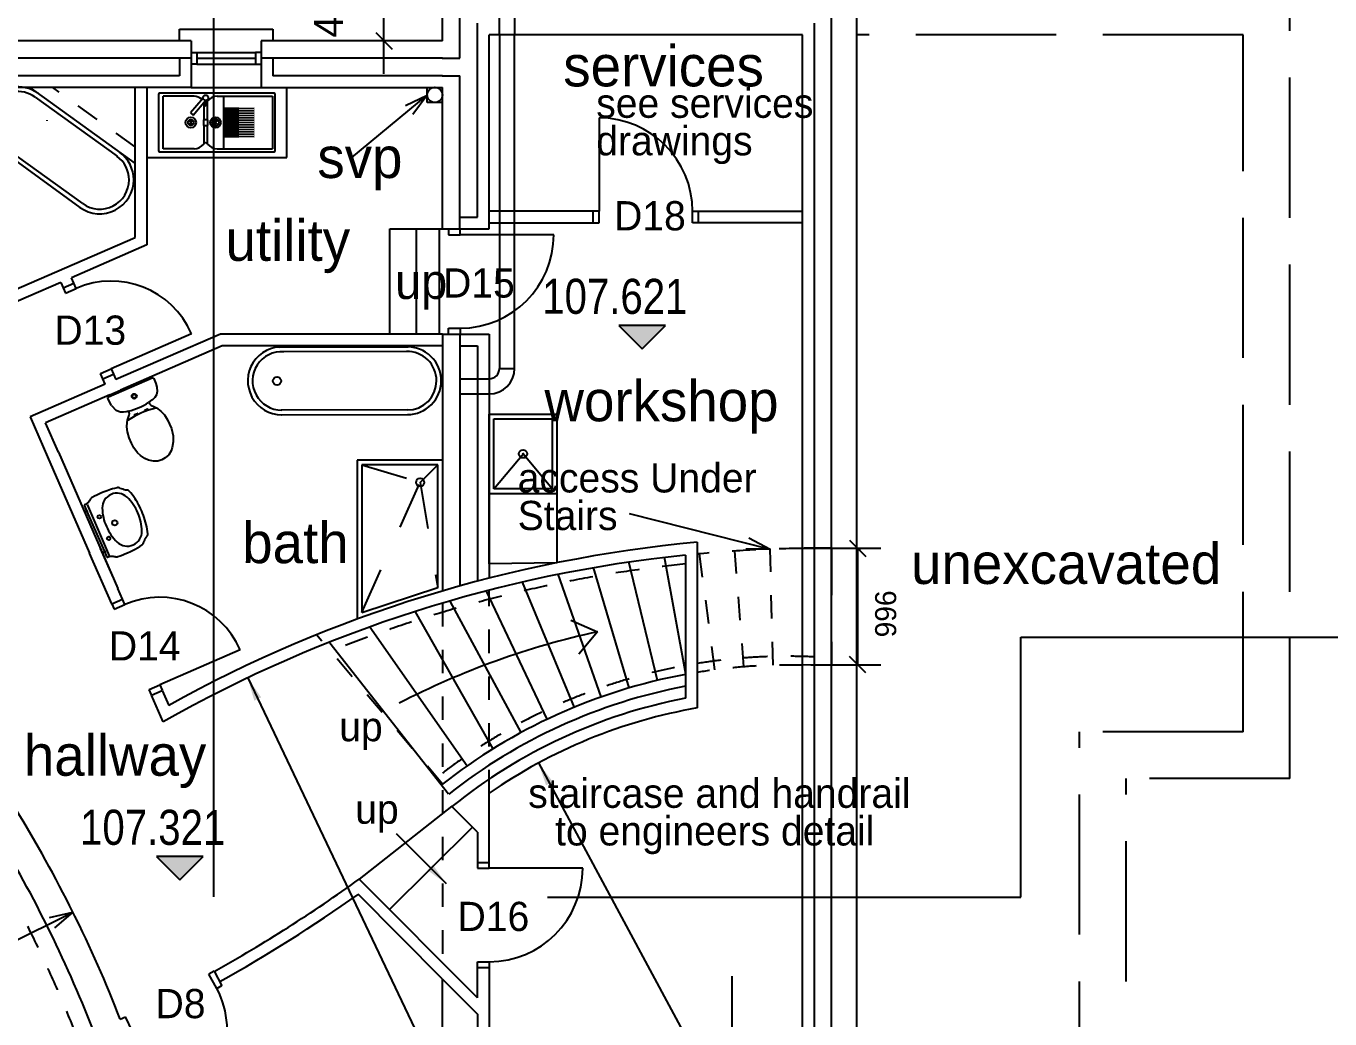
# Model space of a CAD drawing. Header units: millimetres. Extents: x -31195 to 21067, y -14865 to 15436.
# Drawn here: x -2209 to 8946, y -3574 to 4922 of the extents above; entities that cross this region are included whole.
import ezdxf

# ---------------------------------------------------------------- set-up
doc = ezdxf.new("R2010")
doc.units = ezdxf.units.MM
for name, pattern in [('DASHDOT', [16, 12, -4]), ('DOT', [16, 4, -4, 4, -4]), ('HIDDEN', [16, 2, -2, 2, -2, 2, -2, 2, -2])]:
    doc.linetypes.add(name, pattern=pattern)
for name, color, linetype, true_color in [('00_-_ELEVATIONS', 7, 'Continuous', 0xffffff), ('1', 7, 'Continuous', 0xffffff), ('NEW_LGF', 7, 'Continuous', 0xffffff), ('SANITARY', 7, 'Continuous', 0xffffff)]:
    doc.layers.add(name, color=color, linetype=linetype, true_color=true_color)
doc.styles.add('ARIALN', font='ARIALN.TTF', dxfattribs={"height": 0.2})
doc.dimstyles.new('ISO-25', dxfattribs={"dimtxt": 2.5, "dimasz": 2.5, "dimexe": 1.25, "dimexo": 0.625, "dimtad": 1, "dimtxsty": 'Standard', "dimcen": 2.5, "dimadec": 0, "dimazin": 0, "dimtfac": 1, "dimtmove": 0, "dimatfit": 3, "dimfxl": 1, "dimarcsym": 0})

# ---------------------------------------------------------------- blocks, each defined once
blk = doc.blocks.new('6CC99277')
at = {"layer": '00_-_ELEVATIONS', "linetype": 'Continuous', "ltscale": 100}
blk.add_hatch(color=15, dxfattribs=at).paths.add_polyline_path([(776, 200), (1176, 200), (976, 0)])
at = {"layer": '00_-_ELEVATIONS', "color": 2, "linetype": 'Continuous', "ltscale": 100}
for p, q in [((776, 200), (976, 0)), ((1176, 200), (776, 200)), ((976, 0), (1176, 200))]:
    blk.add_line(p, q, dxfattribs=at)
at = {"layer": '00_-_ELEVATIONS', "color": 15, "linetype": 'Continuous', "ltscale": 100, "style": 'ARIALN'}
blk.add_text('107.321', height=300, rotation=359.9494, dxfattribs=at).set_placement((122, 301))
blk = doc.blocks.new('8D348670')
at = {"layer": '00_-_ELEVATIONS', "linetype": 'Continuous', "ltscale": 100}
blk.add_hatch(color=15, dxfattribs=at).paths.add_polyline_path([(776, 200), (1176, 200), (976, 0)])
at = {"layer": '00_-_ELEVATIONS', "color": 2, "linetype": 'Continuous', "ltscale": 100}
for p, q in [((776, 200), (976, 0)), ((1176, 200), (776, 200)), ((976, 0), (1176, 200))]:
    blk.add_line(p, q, dxfattribs=at)
at = {"layer": '00_-_ELEVATIONS', "color": 15, "linetype": 'Continuous', "ltscale": 100, "style": 'ARIALN'}
blk.add_text('107.621', height=300, rotation=359.9494, dxfattribs=at).set_placement((122, 301))
blk = doc.blocks.new('0E41D009')
at = {"layer": 'NEW_LGF', "color": 1, "linetype": 'Continuous', "ltscale": 100}
for p, q in [((20558, 0), (20558, 2225)), ((20558, 2225), (26108, 2225)), ((16508, 0), (20558, 0))]:
    blk.add_line(p, q, dxfattribs=at)
blk = doc.blocks.new('FD3DCC41')
at = {"layer": 'NEW_LGF', "color": 1, "linetype": 'Continuous', "ltscale": 100}
blk.add_line((4737, 8398), (4737, 18676), dxfattribs=at)
blk = doc.blocks.new('29D49209')
at = {"layer": 'NEW_LGF', "color": 2, "linetype": 'Continuous', "ltscale": 100}
for p, q in [((206, 0), (0, 1)), ((25, 98), (206, 0))]:
    blk.add_line(p, q, dxfattribs=at)
blk = doc.blocks.new('82318BB3')
at = {"layer": 'NEW_LGF', "color": 2, "linetype": 'Continuous', "ltscale": 100}
for p, q in [((0, 77), (186, 166)), ((186, 166), (64, 0))]:
    blk.add_line(p, q, dxfattribs=at)
blk = doc.blocks.new('CE904E3C')
at = {"layer": 'NEW_LGF', "color": 2, "linetype": 'Continuous', "ltscale": 100}
for p, q in [((13585, 14250), (13585, 14700)), ((13985, 14250), (13385, 14250)), ((13585, 13967), (13585, 14250))]:
    blk.add_line(p, q, dxfattribs=at)
at = {"layer": 'NEW_LGF', "color": 4, "linetype": 'Continuous', "ltscale": 100}
blk.add_line((13514, 14321), (13656, 14179), dxfattribs=at)
at = {"layer": 'NEW_LGF', "color": 3, "linetype": 'Continuous', "ltscale": 100}
blk.add_text('450', height=250, rotation=90, dxfattribs=at).set_placement((13235, 14277))
blk = doc.blocks.new('85017627')
at = {"layer": 'NEW_LGF', "color": 2, "linetype": 'Continuous', "ltscale": 100}
for p, q in [((0, 90), (201, 134)), ((201, 134), (45, 0))]:
    blk.add_line(p, q, dxfattribs=at)
blk = doc.blocks.new('94EE07B0')
at = {"layer": 'NEW_LGF', "color": 2, "linetype": 'Continuous', "ltscale": 100}
for p, q in [((0, 900), (0, 850)), ((100, 850), (100, 900)), ((0, 850), (100, 850)), ((0, 0), (0, 50)), ((0, 50), (100, 50)), ((100, 50), (100, 0))]:
    blk.add_line(p, q, dxfattribs=at)
at = {"layer": 'NEW_LGF', "color": 4, "linetype": 'Continuous', "ltscale": 100}
blk.add_line((900, 850), (100, 850), dxfattribs=at)
at = {"layer": 'NEW_LGF', "color": 2, "linetype": 'Continuous', "ltscale": 100}
blk.add_arc((100, 850), 800, 270, 0, dxfattribs=at)
blk.add_arc((100, 850), 800, 270, 0, dxfattribs=at)
blk = doc.blocks.new('12101a2t')
at = {"layer": 'NEW_LGF', "color": 1, "linetype": 'Continuous', "ltscale": 100}
for p, q in [((174, 559), (151, 549)), ((198, 568), (174, 559)), ((227, 578), (198, 568)), ((244, 583), (227, 578)), ((262, 588), (244, 583)), ((285, 594), (262, 588)), ((289, 595), (285, 594)), ((293, 595), (289, 595)), ((299, 594), (293, 595)), ((304, 592), (299, 594)), ((311, 588), (304, 592)), ((321, 584), (311, 588)), ((332, 580), (321, 584)), ((345, 576), (332, 580)), ((357, 574), (345, 576)), ((369, 573), (357, 574)), ((374, 573), (369, 573)), ((378, 572), (374, 573)), ((381, 571), (378, 572)), ((384, 568), (381, 571)), ((388, 565), (384, 568)), ((400, 550), (388, 565)), ((5, 446), (4, 445)), ((9, 449), (5, 446)), ((19, 454), (9, 449)), ((28, 462), (19, 454)), ((27, 449), (217, 12)), ((39, 471), (28, 462)), ((48, 482), (39, 471)), ((54, 492), (48, 482)), ((57, 498), (54, 492)), ((59, 501), (57, 498)), ((62, 504), (59, 501)), ((64, 506), (62, 504)), ((69, 510), (64, 506)), ((90, 520), (69, 510)), ((109, 530), (90, 520)), ((127, 539), (109, 530)), ((151, 549), (127, 539)), ((412, 535), (400, 550)), ((426, 516), (412, 535)), ((438, 499), (426, 516)), ((447, 483), (438, 499)), ((458, 466), (447, 483)), ((468, 449), (458, 466)), ((477, 430), (468, 449)), ((0, 385), (34, 400)), ((4, 445), (3, 443)), ((3, 443), (3, 441)), ((3, 441), (4, 440)), ((4, 440), (23, 395)), ((23, 395), (175, 47)), ((485, 415), (477, 430)), ((494, 394), (485, 415)), ((502, 375), (494, 394)), ((510, 356), (502, 375)), ((516, 338), (510, 356)), ((522, 319), (516, 338)), ((528, 298), (522, 319)), ((533, 280), (528, 298)), ((537, 259), (533, 280)), ((541, 240), (537, 259)), ((544, 220), (541, 240)), ((505, 111), (507, 114)), ((507, 114), (510, 121)), ((510, 121), (512, 127)), ((512, 127), (515, 138)), ((515, 138), (520, 149)), ((520, 149), (525, 159)), ((525, 159), (532, 170)), ((532, 170), (540, 179)), ((540, 179), (544, 184)), ((547, 199), (544, 220)), ((544, 184), (546, 190)), ((546, 190), (547, 193)), ((547, 196), (547, 199)), ((547, 193), (547, 196)), ((153, 37), (186, 52)), ((175, 47), (194, 4)), ((194, 4), (195, 2)), ((195, 2), (196, 1)), ((196, 1), (198, 0)), ((198, 0), (199, 0)), ((199, 0), (201, 0)), ((201, 0), (208, 3)), ((208, 3), (219, 6)), ((219, 6), (233, 8)), ((233, 8), (241, 8)), ((241, 8), (250, 8)), ((250, 8), (259, 6)), ((259, 6), (267, 5)), ((267, 5), (272, 3)), ((272, 3), (276, 2)), ((276, 2), (281, 2)), ((281, 2), (286, 3)), ((286, 3), (289, 4)), ((289, 4), (311, 12)), ((311, 12), (333, 20)), ((333, 20), (350, 27)), ((350, 27), (374, 37)), ((374, 37), (397, 47)), ((397, 47), (415, 56)), ((415, 56), (437, 68)), ((437, 68), (457, 79)), ((457, 79), (478, 92)), ((478, 92), (498, 104)), ((498, 104), (502, 107)), ((502, 107), (505, 111))]:
    blk.add_line(p, q, dxfattribs=at)
for centre, radius in [((132, 345), 15), ((264, 293), 22.5), ((212, 161), 15)]:
    blk.add_circle(centre, radius, dxfattribs=at)
for centre, radius, start, end in [((282, 422), 125, 46.2542, 180.8327), ((282, 422), 125, 46.2542, 180.8327), ((92, 224), 400, 22.7759, 46.2539), ((92, 224), 400, 22.7759, 46.2539), ((132, 345), 15, 0, 0), ((554, 425), 397, 180.7678, 204.2433), ((554, 425), 397, 180.7678, 204.2433), ((96, 215), 400, 0.834, 24.1824), ((96, 215), 400, 0.834, 24.1824), ((561, 417), 400, 202.7749, 226.2579), ((561, 417), 400, 202.7749, 226.2579), ((264, 293), 22.5, 0, 0), ((212, 161), 15, 0, 0), ((371, 219), 125, 226.2613, 0.8328), ((371, 219), 125, 226.2613, 0.8328)]:
    blk.add_arc(centre, radius, start, end, dxfattribs=at)
blk = doc.blocks.new('52ED8204')
at = {"layer": 'NEW_LGF', "color": 3, "linetype": 'Continuous', "ltscale": 100}
for p, q in [((0, 292), (229, 191)), ((229, 191), (68, 0))]:
    blk.add_line(p, q, dxfattribs=at)
blk = doc.blocks.new('4D25BE43')
at = {"layer": 'NEW_LGF', "color": 2, "linetype": 'Continuous', "ltscale": 100}
for p, q in [((0, 90), (201, 134)), ((201, 134), (45, 0))]:
    blk.add_line(p, q, dxfattribs=at)
blk = doc.blocks.new('061C2087')
at = {"layer": 'NEW_LGF', "color": 4, "linetype": 'Continuous', "ltscale": 100}
for p, q in [((11935, 13536), (11935, 13986)), ((15480, 686), (15480, 13986)), ((9785, 13536), (6935, 13536)), ((9785, 13536), (9785, 13136)), ((11935, 13536), (10385, 13536)), ((10385, 13536), (10385, 13136)), ((15015, 13586), (12335, 13586)), ((12335, 11926), (12335, 13586)), ((15015, 1086), (15015, 13586)), ((9785, 13136), (6935, 13136)), ((10385, 13136), (11935, 13136)), ((11935, 11926), (11935, 13136)), ((11935, 11926), (12335, 11926)), ((11935, 11026), (12335, 11026)), ((11935, 11026), (11935, 8827)), ((12335, 11026), (12335, 8936)), ((9981, 5572), (10049, 5449)), ((11935, 1536), (11935, 5505)), ((12335, 5245), (12335, 1086))]:
    blk.add_line(p, q, dxfattribs=at)
at = {"layer": 'NEW_LGF', "color": 3, "linetype": 'DASHDOT', "ltscale": 100}
for p, q in [((19185, 7221), (19185, 13986)), ((18785, 13586), (15480, 13586)), ((18785, 7621), (18785, 13586)), ((18785, 7621), (17385, 7621)), ((17385, 1086), (17385, 7621)), ((19185, 7221), (17785, 7221)), ((17785, 686), (17785, 7221))]:
    blk.add_line(p, q, dxfattribs=at)
at = {"layer": 'NEW_LGF', "color": 2, "linetype": 'Continuous', "ltscale": 100}
for p, q in [((12085, 13386), (12085, 13836)), ((15265, 836), (15265, 13836)), ((12235, 12026), (12235, 13686)), ((15115, 13686), (15115, 986)), ((9785, 13386), (6935, 13386)), ((9685, 13386), (9685, 13236)), ((11935, 13386), (10385, 13386)), ((10485, 13386), (10485, 13236)), ((9685, 13236), (7035, 13236)), ((11935, 13236), (10485, 13236)), ((12085, 11926), (12085, 13236)), ((12085, 12026), (12235, 12026)), ((12085, 11026), (12085, 8870)), ((12085, 10926), (12235, 10926)), ((12235, 10926), (12235, 8910)), ((11935, 5505), (12235, 5204)), ((12235, 5204), (12235, 986))]:
    blk.add_line(p, q, dxfattribs=at)
at = {"layer": 'NEW_LGF', "color": 3, "linetype": 'Continuous', "ltscale": 100}
for p, q in [((9305, 11853), (9305, 13136)), ((9405, 13136), (9405, 11788)), ((6405, 10590), (9305, 11853)), ((9405, 11788), (8762, 11508)), ((8782, 11462), (8762, 11508)), ((8670, 11468), (7341, 10888)), ((8670, 11468), (8690, 11422)), ((8690, 11422), (8782, 11462)), ((10035, 11026), (9141, 10637)), ((11935, 11026), (10035, 11026)), ((10051, 10924), (9181, 10545)), ((11935, 10926), (10051, 10924)), ((9030, 10643), (9121, 10682)), ((9050, 10597), (9030, 10643)), ((9050, 10597), (8408, 10317)), ((9090, 10505), (8540, 10265)), ((8408, 10317), (8557, 9975)), ((8649, 10015), (8540, 10265)), ((9106, 8716), (8917, 9150)), ((9008, 9190), (9118, 8939)), ((14115, 9244), (14115, 9143)), ((14015, 9133), (14015, 7910)), ((14115, 9143), (14115, 7928)), ((9197, 8756), (9157, 8847)), ((9106, 8716), (9197, 8756)), ((9445, 7936), (9537, 7976)), ((9546, 7706), (9445, 7936)), ((9537, 7976), (9593, 7847)), ((14115, 7928), (14115, 7826)), ((12335, 6504), (12335, 7096)), ((12235, 6763), (12016, 6983)), ((12235, 6763), (12235, 6504)), ((12235, 6504), (12335, 6504)), ((12235, 5345), (11224, 6362)), ((11935, 5505), (11213, 6231)), ((12235, 5345), (12235, 5604)), ((12235, 5604), (12335, 5604)), ((12335, 5604), (12335, 5245))]:
    blk.add_line(p, q, dxfattribs=at)
for centre, radius, start, end in [((15177, -2216), 11509, 95.2955, 119.025), ((15177, -2216), 11509, 95.2955, 119.025), ((15177, -2216), 11409, 95.8467, 119.5779), ((15177, -2216), 11409, 95.8467, 119.5779), ((14886, 3413), 4580, 100.9598, 128.7925), ((14886, 3413), 4580, 100.9598, 128.7925), ((14886, 3413), 4480, 99.9067, 124.7035), ((14886, 3413), 4480, 99.9067, 124.7035), ((3808, 16654), 12686, 299.1199, 305.7737), ((3808, 16654), 12686, 299.1199, 305.7737), ((3808, 16654), 12786, 299.1199, 305.3914), ((3808, 16654), 12786, 299.1199, 305.3914)]:
    blk.add_arc(centre, radius, start, end, dxfattribs=at)
at = {"layer": 'NEW_LGF', "color": 1, "linetype": 'HIDDEN', "ltscale": 100}
blk.add_arc((-1161, 1137), 10696, 2.1414, 35.4241, dxfattribs=at)
blk.add_arc((-1161, 1137), 10696, 2.1414, 35.4241, dxfattribs=at)
at = {"layer": 'NEW_LGF', "color": 9, "linetype": 'Continuous', "ltscale": 100}
for s, p in [('D18', (13404, 11913)), ('D15', (11941, 11338)), ('D13', (8616, 10934)), ('D14', (9082, 8232)), ('D16', (12065, 5917)), ('D8', (9481, 5171))]:
    blk.add_text(s, height=250, dxfattribs=at).set_placement(p)
blk = doc.blocks.new('67AC3639')
at = {"layer": '1', "color": 1, "linetype": 'DOT', "ltscale": 100}
for p, q in [((3700, 1860), (3950, 1861)), ((3700, 860), (3700, 1860)), ((3950, 1861), (3950, 865)), ((3950, 865), (3700, 860))]:
    blk.add_line(p, q, dxfattribs=at)
at = {"layer": '1', "color": 2, "linetype": 'Continuous', "ltscale": 100}
blk.add_line((0, 1188), (832, 0), dxfattribs=at)
at = {"layer": '1', "color": 1, "linetype": 'DOT', "ltscale": 100}
for start, end in [(89.559, 90.8145), (89.559, 90.8145), (88.3032, 88.4791), (88.3032, 88.4791)]:
    blk.add_arc((3862, -9547), 11409, start, end, dxfattribs=at)
blk = doc.blocks.new('41D1A317')
at = {"layer": 'NEW_LGF', "color": 1, "linetype": 'Continuous', "ltscale": 100}
for p, q in [((31773, 17780), (32418, 18315)), ((33888, 18120), (33888, 18120)), ((34145, 14735), (35352, 14428))]:
    blk.add_line(p, q, dxfattribs=at)
at = {"layer": 'NEW_LGF', "color": 3, "linetype": 'Continuous', "ltscale": 100}
for p, q in [((29703, 15749), (29795, 15789)), ((29170, 15219), (29530, 14394)), ((29262, 15259), (29771, 14091)), ((28818, 11039), (29387, 11322))]:
    blk.add_line(p, q, dxfattribs=at)
at = {"layer": 'NEW_LGF', "color": 4, "linetype": 'Continuous', "ltscale": 100}
for p, q in [((36030, 14507), (36171, 14366)), ((36171, 13370), (36030, 13511))]:
    blk.add_line(p, q, dxfattribs=at)
at = {"layer": 'NEW_LGF', "color": 2, "linetype": 'Continuous', "ltscale": 100}
for p, q in [((35700, 14436), (36300, 14436)), ((36100, 13938), (36100, 14436)), ((36100, 14436), (36100, 13440)), ((36100, 13938), (36100, 13440)), ((35700, 13440), (36300, 13440))]:
    blk.add_line(p, q, dxfattribs=at)
at = {"layer": 'NEW_LGF', "color": 1, "linetype": 'HIDDEN', "ltscale": 100}
blk.add_line((32548, 12418), (31472, 13696), dxfattribs=at)
for centre, radius, start, end in [((35790, 3028), 11334, 95.8855, 111.5521), ((35790, 3028), 11334, 95.8855, 111.5521), ((35499, 8657), 4855, 87.2948, 127.4263), ((35499, 8657), 4855, 87.2948, 127.4263)]:
    blk.add_arc(centre, radius, start, end, dxfattribs=at)
at = {"layer": 'NEW_LGF', "color": 15, "linetype": 'Continuous', "ltscale": 100}
for s, height, p in [('services', 350, (33582, 18389)), ('see services', 250, (33864, 18120)), ('drawings', 250, (33864, 17799)), ('svp', 350, (31478, 17605)), ('utility', 350, (30692, 16896)), ('up', 300, (32143, 16570)), ('workshop', 350, (33421, 15523)), ('access Under', 250, (33192, 14914)), ('Stairs', 250, (33192, 14592)), ('bath', 350, (30835, 14309)), ('unexcavated', 350, (36557, 14131)), ('up', 250, (31665, 12785)), ('hallway', 350, (28967, 12490)), ('up', 250, (31802, 12079))]:
    blk.add_text(s, height=height, dxfattribs=at).set_placement(p)
at = {"layer": 'NEW_LGF', "color": 3, "linetype": 'Continuous', "ltscale": 100}
blk.add_text('996', height=180, rotation=90, dxfattribs=at).set_placement((36430, 13674))
blk = doc.blocks.new('BABB2D99')
at = {"layer": 'NEW_LGF', "color": 2, "linetype": 'Continuous', "ltscale": 100}
for p, q in [((2079, 0), (2079, 3844)), ((0, 0), (2680, 0))]:
    blk.add_line(p, q, dxfattribs=at)
blk = doc.blocks.new('210E661A')
at = {"layer": 'NEW_LGF', "color": 2, "linetype": 'Continuous', "ltscale": 100}
for p, q in [((3047, 1025), (2863, 2027)), ((2561, 909), (2257, 1938)), ((2803, 973), (2560, 1987)), ((1647, 1814), (2090, 742)), ((2323, 832), (1953, 1881)), ((1861, 641), (1340, 1737)), ((1638, 528), (1030, 1651)), ((1397, 388), (733, 1559)), ((1017, 0), (0, 1291))]:
    blk.add_line(p, q, dxfattribs=at)
for radius, start in [(4780, 100.496), (4780, 100.496), (4680, 100.7229), (4680, 100.7229)]:
    blk.add_arc((3915, -3676), radius, start, 128.236, dxfattribs=at)
blk = doc.blocks.new('64B1ADD3')
at = {"layer": 'NEW_LGF', "color": 2, "linetype": 'Continuous', "ltscale": 100}
for p, q in [((792, 883), (0, 261)), ((260, 0), (968, 705))]:
    blk.add_line(p, q, dxfattribs=at)
blk = doc.blocks.new('CF24E456')
at = {"layer": 'NEW_LGF', "color": 2, "linetype": 'Continuous', "ltscale": 100}
for p, q in [((0, 0), (0, 900)), ((0, 900), (425, 900)), ((225, 900), (225, 0))]:
    blk.add_line(p, q, dxfattribs=at)
blk = doc.blocks.new('D0E2C167')
at = {"layer": 'NEW_LGF', "color": 1, "linetype": 'HIDDEN', "ltscale": 100}
for p, q in [((150, 22), (20, 1017)), ((399, 48), (322, 1038)), ((649, 61), (624, 1054))]:
    blk.add_line(p, q, dxfattribs=at)
for centre, radius, start, end in [((1062, -10347), 11409, 90.8145, 95.3421), ((1062, -10347), 11409, 90.8145, 95.3421), ((771, -4718), 4780, 88.4186, 99.2794), ((771, -4718), 4780, 88.4186, 99.2794)]:
    blk.add_arc(centre, radius, start, end, dxfattribs=at)
blk = doc.blocks.new('3A1BD571')
at = {"layer": 'NEW_LGF', "color": 2, "linetype": 'Continuous', "ltscale": 100}
for radius in [11096, 11096, 10846, 10846]:
    blk.add_arc((-9235, -3934), radius, 21.2685, 31.6241, dxfattribs=at)
blk = doc.blocks.new('2B36C94F')
at = {"layer": 'NEW_LGF', "color": 3, "linetype": 'Continuous', "ltscale": 100}
for p, q in [((890, 100), (0, 100)), ((0, 0), (890, 0)), ((890, 0), (890, 100)), ((1790, 0), (1790, 100)), ((1790, 100), (2680, 100)), ((2680, 0), (1790, 0))]:
    blk.add_line(p, q, dxfattribs=at)
blk = doc.blocks.new('02A40145')
at = {"layer": '1', "color": 2, "linetype": 'Continuous', "ltscale": 100}
for p, q in [((12457, 12954), (12607, 12954)), ((12457, 12804), (12607, 12804))]:
    blk.add_line(p, q, dxfattribs=at)
at = {"layer": '1', "color": 15, "linetype": 'Continuous', "ltscale": 100}
for s, p in [('staircase and handrail', (13192, 6539)), ('to engineers detail', (13422, 6217))]:
    blk.add_text(s, height=250, dxfattribs=at).set_placement(p)
blk = doc.blocks.new('A0CFF90B')
at = {"layer": 'NEW_LGF', "color": 2, "linetype": 'Continuous', "ltscale": 100}
for p, q in [((112, 773), (92, 819)), ((0, 779), (20, 733)), ((20, 733), (112, 773)), ((320, 46), (411, 86)), ((340, 0), (320, 46)), ((411, 86), (431, 40))]:
    blk.add_line(p, q, dxfattribs=at)
at = {"layer": 'NEW_LGF', "color": 4, "linetype": 'Continuous', "ltscale": 100}
blk.add_line((1099, 385), (411, 86), dxfattribs=at)
at = {"layer": 'NEW_LGF', "color": 2, "linetype": 'Continuous', "ltscale": 100}
blk.add_arc((411, 86), 750, 23.5449, 113.5449, dxfattribs=at)
blk.add_arc((411, 86), 750, 23.5449, 113.5449, dxfattribs=at)
blk = doc.blocks.new('B33C3899')
at = {"layer": 'NEW_LGF', "color": 3, "linetype": 'Continuous', "ltscale": 100}
for p, q in [((5138, 2816), (5230, 2856)), ((5321, 2896), (5741, 1933)), ((7102, 2690), (7122, 2644)), ((5609, 1985), (5609, 1985)), ((5609, 1985), (5649, 1893)), ((5649, 1893), (5741, 1933)), ((4500, 1529), (4876, 1665)), ((4773, 1523), (4962, 1592)), ((4876, 1665), (4916, 1573)), ((4396, 1387), (4595, 1459))]:
    blk.add_line(p, q, dxfattribs=at)
at = {"layer": 'NEW_LGF', "color": 1, "linetype": 'Continuous', "ltscale": 100}
for p, q in [((7085, 2420), (7125, 2377)), ((513, 1582), (0, 0)), ((3556, 1582), (4396, 1387))]:
    blk.add_line(p, q, dxfattribs=at)
at = {"layer": 'NEW_LGF', "color": 4, "linetype": 'Continuous', "ltscale": 100}
blk.add_line((4603, 1437), (4595, 1459), dxfattribs=at)
blk = doc.blocks.new('23F1C97A')
at = {"layer": '1', "color": 1, "linetype": 'Continuous', "ltscale": 100}
for p, q in [((8431, 11489), (9331, 10839)), ((8476, 11407), (9177, 10901)), ((8160, 10969), (8860, 10463)), ((8884, 10496), (8183, 11002)), ((10568, 9267), (11669, 9269)), ((11668, 9229), (10569, 9227)), ((11661, 8729), (10581, 8727)), ((10581, 8687), (11661, 8689)), ((12361, 8693), (12941, 8693)), ((12361, 7413), (12361, 8693)), ((12401, 8653), (12901, 8653)), ((12401, 8053), (12401, 8653)), ((12901, 8653), (12901, 8053)), ((12941, 8693), (12941, 7421)), ((11961, 8299), (11231, 8299)), ((11231, 8299), (11231, 6938)), ((11921, 8259), (11271, 8259)), ((11271, 8259), (11271, 6996)), ((11921, 7209), (11921, 8259)), ((12901, 8053), (12401, 8053)), ((12361, 8013), (12401, 8013)), ((12401, 8013), (12941, 8013)), ((12941, 7421), (12361, 7413)), ((11271, 6996), (11921, 7209))]:
    blk.add_line(p, q, dxfattribs=at)
at = {"layer": '1', "color": 1, "linetype": 'HIDDEN', "ltscale": 100}
blk.add_line((9331, 10981), (8627, 11489), dxfattribs=at)
at = {"layer": '1', "color": 1, "linetype": 'DOT', "ltscale": 100}
for p, q in [((12901, 8053), (12401, 8653)), ((12401, 8053), (12901, 8653)), ((11271, 8259), (11771, 8109)), ((11771, 8109), (11921, 8259)), ((11271, 6996), (11771, 8109)), ((11771, 8109), (11921, 7209))]:
    blk.add_line(p, q, dxfattribs=at)
at = {"layer": '1', "color": 1, "linetype": 'Continuous', "ltscale": 100}
for centre in [(10546, 8977), (12651, 8353), (11771, 8109)]:
    blk.add_circle(centre, 35, dxfattribs=at)
for centre, radius, start, end in [((8329, 11204), 290, 54.1623, 234.1623), ((8329, 11204), 290, 54.1623, 234.1623), ((8329, 11204), 250, 54.1623, 234.1623), ((8329, 11204), 250, 54.1623, 234.1623), ((8329, 11204), 250, 0, 1.0322), ((8329, 11204), 250, 0, 1.0322), ((9030, 10698), 290, 0, 54.1623), ((9030, 10698), 290, 0, 54.1623), ((9030, 10698), 250, 0, 54.1623), ((9030, 10698), 250, 0, 54.1623), ((9030, 10698), 290, 234.1623, 0), ((9030, 10698), 290, 234.1623, 0), ((9030, 10698), 250, 234.1623, 0), ((9030, 10698), 250, 234.1623, 0), ((10586, 8978), 290, 85.9887, 270), ((10586, 8978), 290, 85.9887, 270), ((11661, 8979), 290, 0, 91.726), ((11661, 8979), 290, 0, 91.726), ((10586, 8978), 250, 85.6747, 270), ((10586, 8978), 250, 85.6747, 270), ((11661, 8979), 250, 0, 91.8543), ((11661, 8979), 250, 0, 91.8543), ((10546, 8977), 35, 0, 0), ((11661, 8979), 250, 270.0103, 0), ((11661, 8979), 250, 270.0103, 0), ((11661, 8979), 290, 270, 0), ((11661, 8979), 290, 270, 0), ((12651, 8353), 35, 0, 0), ((11771, 8109), 35, 0, 0)]:
    blk.add_arc(centre, radius, start, end, dxfattribs=at)
blk = doc.blocks.new('9B1C8A74')
at = {"layer": '1', "color": 2, "linetype": 'DOT', "ltscale": 100}
for p, q in [((618, 18799), (618, 19199)), ((748, 19199), (748, 18799)), ((748, 18799), (618, 18799)), ((280, 15855), (530, 15855)), ((280, 15725), (530, 15725))]:
    blk.add_line(p, q, dxfattribs=at)
at = {"layer": '1', "color": 2, "linetype": 'Continuous', "ltscale": 100}
for p, q in [((618, 18799), (618, 15943)), ((748, 15943), (748, 18799)), ((618, 15943), (748, 15943)), ((618, 15943), (748, 15943))]:
    blk.add_line(p, q, dxfattribs=at)
at = {"layer": '1', "color": 4, "linetype": 'Continuous', "ltscale": 100}
for p, q in [((0, 18219), (0, 18349)), ((130, 18219), (0, 18219))]:
    blk.add_line(p, q, dxfattribs=at)
blk.add_circle((65, 18284), 65, dxfattribs=at)
blk.add_arc((65, 18284), 65, 0, 0, dxfattribs=at)
at = {"layer": '1', "color": 2, "linetype": 'Continuous', "ltscale": 100}
for radius in [88, 88, 218, 218]:
    blk.add_arc((530, 15943), radius, 270, 0, dxfattribs=at)
blk = doc.blocks.new('E3600B2T')
at = {"layer": 'SANITARY', "color": 1, "linetype": 'Continuous', "ltscale": 100}
for p, q in [((6, 550), (381, 713)), ((381, 713), (383, 714)), ((383, 714), (386, 714)), ((386, 714), (388, 714)), ((388, 714), (389, 713)), ((389, 713), (391, 712)), ((391, 712), (392, 711)), ((392, 711), (394, 709)), ((394, 709), (395, 707)), ((395, 707), (400, 693)), ((400, 693), (410, 666)), ((416, 569), (402, 545)), ((410, 666), (420, 635)), ((423, 596), (416, 569)), ((420, 635), (423, 596)), ((0, 543), (1, 546)), ((0, 539), (0, 543)), ((2, 534), (0, 539)), ((14, 510), (2, 534)), ((4, 549), (6, 550)), ((32, 476), (14, 510)), ((339, 447), (329, 442)), ((364, 513), (352, 505)), ((352, 505), (358, 491)), ((358, 491), (362, 486)), ((362, 486), (367, 481)), ((382, 526), (364, 513)), ((367, 481), (375, 478)), ((375, 478), (394, 469)), ((402, 545), (382, 526)), ((394, 469), (417, 456)), ((417, 456), (453, 429)), ((92, 425), (72, 434)), ((110, 421), (92, 425)), ((134, 420), (110, 421)), ((156, 424), (134, 420)), ((178, 429), (156, 424)), ((167, 331), (170, 352)), ((170, 352), (174, 368)), ((174, 368), (179, 385)), ((184, 415), (178, 429)), ((179, 385), (184, 399)), ((185, 410), (184, 415)), ((184, 399), (185, 405)), ((185, 405), (185, 410)), ((232, 386), (228, 396)), ((229, 399), (239, 403)), ((241, 402), (245, 393)), ((246, 394), (242, 402)), ((243, 405), (253, 409)), ((256, 408), (259, 401)), ((313, 433), (317, 426)), ((325, 440), (314, 436)), ((331, 431), (327, 439)), ((328, 440), (331, 431)), ((346, 436), (341, 446)), ((453, 429), (485, 396)), ((485, 396), (512, 355)), ((512, 355), (545, 280)), ((164, 296), (167, 331)), ((168, 251), (164, 296)), ((182, 201), (168, 251)), ((545, 280), (560, 217)), ((202, 155), (182, 201)), ((223, 114), (202, 155)), ((254, 73), (223, 114)), ((552, 119), (541, 89)), ((560, 167), (552, 119)), ((560, 217), (560, 167)), ((281, 48), (254, 73)), ((317, 23), (281, 48)), ((349, 8), (317, 23)), ((391, 0), (349, 8)), ((428, 2), (391, 0)), ((463, 13), (428, 2)), ((491, 29), (463, 13)), ((521, 56), (491, 29)), ((541, 89), (521, 56))]:
    blk.add_line(p, q, dxfattribs=at)
for radius in [21.4, 16]:
    blk.add_circle((226, 557), radius, dxfattribs=at)
for centre, radius, start, end in [((226, 557), 21.4, 0, 0), ((226, 557), 16, 0, 0), ((547, -182), 650, 102.121, 124.879), ((547, -182), 650, 102.121, 124.879), ((49, 964), 550, 283.5921, 303.4079), ((49, 964), 550, 283.5921, 303.4079), ((340, 445), 2, 23.5, 113.5), ((340, 445), 2, 23.5, 113.5), ((416, 427), 27, 79.9908, 102.121), ((416, 427), 27, 79.9908, 102.121), ((191, 329), 27, 124.879, 143.7097), ((191, 329), 27, 124.879, 143.7097), ((230, 397), 2, 113.5, 203.5), ((230, 397), 2, 113.5, 203.5), ((240, 401), 2, 23.5, 113.5), ((240, 401), 2, 23.5, 113.5), ((244, 403), 2, 113.5, 203.5), ((244, 403), 2, 113.5, 203.5), ((254, 407), 2, 23.5, 113.5), ((254, 407), 2, 23.5, 113.5), ((315, 434), 2, 113.5, 203.5), ((315, 434), 2, 113.5, 203.5), ((325, 439), 2, 23.5, 113.5), ((325, 439), 2, 23.5, 113.5), ((329, 440), 2, 113.5, 203.5), ((329, 440), 2, 113.5, 203.5)]:
    blk.add_arc(centre, radius, start, end, dxfattribs=at)
blk = doc.blocks.new('CF1C9B6F')
at = {"layer": 'NEW_LGF', "color": 4, "linetype": 'Continuous', "ltscale": 100}
blk.add_line((50, 900), (50, 100), dxfattribs=at)
at = {"layer": 'NEW_LGF', "color": 2, "linetype": 'Continuous', "ltscale": 100}
for p, q in [((50, 100), (0, 100)), ((0, 0), (50, 0)), ((50, 0), (50, 100)), ((850, 0), (850, 100)), ((850, 100), (900, 100)), ((900, 0), (850, 0))]:
    blk.add_line(p, q, dxfattribs=at)
blk.add_arc((50, 100), 800, 0, 90, dxfattribs=at)
blk.add_arc((50, 100), 800, 0, 90, dxfattribs=at)
blk = doc.blocks.new('147CE676')
at = {"layer": 'NEW_LGF', "color": 2, "linetype": 'Continuous', "ltscale": 100}
for p, q in [((1200, 0), (1200, 600)), ((0, 0), (1200, 0))]:
    blk.add_line(p, q, dxfattribs=at)
blk = doc.blocks.new('458674D2')
at = {"layer": 'NEW_LGF', "color": 1, "linetype": 'Continuous', "ltscale": 100}
for p, q in [((0, 0), (0, 900)), ((0, 900), (25, 900)), ((25, 0), (0, 0))]:
    blk.add_line(p, q, dxfattribs=at)
at = {"layer": 'NEW_LGF', "color": 2, "linetype": 'Continuous', "ltscale": 100}
for p, q in [((78, 900), (78, 850)), ((178, 850), (178, 900)), ((78, 850), (178, 850)), ((78, 0), (78, 50)), ((78, 50), (178, 50)), ((178, 50), (178, 0))]:
    blk.add_line(p, q, dxfattribs=at)
at = {"layer": 'NEW_LGF', "color": 4, "linetype": 'Continuous', "ltscale": 100}
blk.add_line((978, 850), (178, 850), dxfattribs=at)
at = {"layer": 'NEW_LGF', "color": 2, "linetype": 'Continuous', "ltscale": 100}
blk.add_arc((178, 850), 800, 270, 0, dxfattribs=at)
blk.add_arc((178, 850), 800, 270, 0, dxfattribs=at)
blk = doc.blocks.new('5938C949')
at = {"layer": 'NEW_LGF', "color": 1, "linetype": 'HIDDEN', "ltscale": 100}
for p, q in [((400, 1449), (400, 3187)), ((0, 3076), (0, 0))]:
    blk.add_line(p, q, dxfattribs=at)
blk = doc.blocks.new('47E88EB7')
at = {"layer": 'NEW_LGF', "color": 2, "linetype": 'Continuous', "ltscale": 100}
for p, q in [((0, 400), (0, 500)), ((0, 500), (800, 500)), ((800, 500), (800, 400)), ((100, 300), (150, 300)), ((150, 300), (150, 200)), ((150, 250), (650, 250)), ((700, 300), (650, 300)), ((650, 300), (650, 200)), ((150, 200), (100, 200)), ((650, 200), (700, 200)), ((100, 0), (700, 0))]:
    blk.add_line(p, q, dxfattribs=at)
at = {"layer": 'NEW_LGF', "color": 1, "linetype": 'Continuous', "ltscale": 100}
for p, q in [((150, 300), (650, 300)), ((150, 200), (650, 200))]:
    blk.add_line(p, q, dxfattribs=at)
blk = doc.blocks.new('FBBECF31')
at = {"layer": 'NEW_LGF', "color": 2, "linetype": 'Continuous', "ltscale": 100}
for p, q in [((802, 1250), (758, 1226)), ((826, 1103), (758, 1226)), ((826, 1103), (870, 1128)), ((0, 840), (45, 861)), ((105, 734), (45, 861)), ((105, 734), (50, 709))]:
    blk.add_line(p, q, dxfattribs=at)
at = {"layer": 'NEW_LGF', "color": 4, "linetype": 'Continuous', "ltscale": 100}
blk.add_line((105, 734), (448, 0), dxfattribs=at)
at = {"layer": 'NEW_LGF', "color": 2, "linetype": 'Continuous', "ltscale": 100}
blk.add_arc((105, 734), 811, 295.0515, 27.0926, dxfattribs=at)
blk.add_arc((105, 734), 811, 295.0515, 27.0926, dxfattribs=at)
blk = doc.blocks.new('Campus_D-150')
at = {"layer": 'NEW_LGF', "color": 2, "linetype": 'Continuous', "ltscale": 100}
for p, q in [((0, 490), (0, 10)), ((990, 500), (10, 500)), ((382, 459), (275, 333)), ((1000, 10), (1000, 490)), ((298, 313), (403, 437)), ((403, 390), (403, 440)), ((406, 390), (403, 390)), ((406, 440), (406, 390)), ((275, 333), (298, 313)), ((10, 0), (990, 0))]:
    blk.add_line(p, q, dxfattribs=at)
at = {"layer": 'NEW_LGF', "color": 1, "linetype": 'Continuous', "ltscale": 100}
for p, q in [((42, 25), (42, 475)), ((305, 475), (42, 475)), ((503, 475), (975, 475)), ((556, 475), (556, 380)), ((975, 475), (975, 25)), ((389, 422), (389, 274)), ((419, 274), (419, 435)), ((559, 375), (818, 370)), ((818, 370), (559, 365)), ((559, 355), (818, 350)), ((818, 350), (559, 345)), ((559, 335), (818, 330)), ((260, 232), (295, 268)), ((295, 232), (260, 268)), ((277, 225), (277, 275)), ((420, 274), (388, 274)), ((388, 224), (388, 274)), ((388, 224), (420, 224)), ((389, 224), (389, 65)), ((419, 65), (419, 224)), ((420, 274), (420, 224)), ((466, 229), (509, 271)), ((509, 229), (466, 271)), ((488, 220), (488, 280)), ((818, 330), (559, 325)), ((559, 315), (818, 310)), ((818, 310), (559, 305)), ((559, 295), (818, 290)), ((818, 290), (559, 285)), ((559, 275), (818, 270)), ((818, 270), (559, 265)), ((559, 255), (818, 250)), ((818, 250), (559, 245)), ((559, 235), (818, 230)), ((818, 230), (559, 225)), ((556, 120), (556, 25)), ((559, 215), (818, 210)), ((818, 210), (559, 205)), ((559, 195), (818, 190)), ((818, 190), (559, 185)), ((559, 175), (818, 170)), ((818, 170), (559, 165)), ((559, 155), (818, 150)), ((818, 150), (559, 145)), ((559, 135), (818, 130)), ((818, 130), (559, 125)), ((305, 25), (42, 25)), ((503, 25), (975, 25))]:
    blk.add_line(p, q, dxfattribs=at)
at = {"layer": 'NEW_LGF', "color": 2, "linetype": 'Continuous', "ltscale": 100}
blk.add_circle((404, 462), 22.5, dxfattribs=at)
at = {"layer": 'NEW_LGF', "color": 1, "linetype": 'Continuous', "ltscale": 100}
for centre, radius in [((277, 250), 45), ((277, 250), 25), ((488, 250), 45), ((488, 250), 30)]:
    blk.add_circle(centre, radius, dxfattribs=at)
at = {"layer": 'NEW_LGF', "color": 2, "linetype": 'Continuous', "ltscale": 100}
for centre, radius, start, end in [((10, 490), 10, 90, 180), ((10, 490), 10, 90, 180), ((404, 462), 22.5, 0, 0), ((990, 490), 10, 0, 90), ((990, 490), 10, 0, 90), ((10, 10), 10, 180, 270), ((10, 10), 10, 180, 270), ((990, 10), 10, 270, 0), ((990, 10), 10, 270, 0)]:
    blk.add_arc(centre, radius, start, end, dxfattribs=at)
at = {"layer": 'NEW_LGF', "color": 1, "linetype": 'Continuous', "ltscale": 100}
for centre, radius, start, end in [((298, 353), 122, 52.0831, 86.8462), ((298, 353), 122, 52.0831, 86.8462), ((510, 353), 122, 93.1538, 138.007), ((510, 353), 122, 93.1538, 138.007), ((404, 441), 16.4, 234.5549, 264.748), ((404, 441), 16.4, 234.5549, 264.748), ((404, 441), 16.4, 275.252, 336.2584), ((404, 441), 16.4, 275.252, 336.2584), ((562, 380), 6.25, 180, 233.1301), ((562, 380), 6.25, 180, 233.1301), ((562, 360), 6.25, 126.8699, 233.1301), ((562, 360), 6.25, 126.8699, 233.1301), ((562, 340), 6.25, 126.8699, 233.1301), ((562, 340), 6.25, 126.8699, 233.1301), ((555, 370), 6.25, 306.8699, 53.1301), ((555, 370), 6.25, 306.8699, 53.1301), ((555, 350), 6.25, 306.8699, 53.1301), ((555, 350), 6.25, 306.8699, 53.1301), ((555, 330), 6.25, 306.8699, 53.1301), ((555, 330), 6.25, 306.8699, 53.1301), ((277, 250), 45, 0, 0), ((277, 250), 25, 0, 0), ((488, 250), 45, 0, 0), ((488, 250), 30, 0, 0), ((562, 320), 6.25, 126.8699, 233.1301), ((562, 320), 6.25, 126.8699, 233.1301), ((562, 300), 6.25, 126.8699, 233.1301), ((562, 300), 6.25, 126.8699, 233.1301), ((562, 280), 6.25, 126.8699, 233.1301), ((562, 280), 6.25, 126.8699, 233.1301), ((562, 260), 6.25, 126.8699, 233.1301), ((562, 260), 6.25, 126.8699, 233.1301), ((562, 240), 6.25, 126.8699, 233.1301), ((562, 240), 6.25, 126.8699, 233.1301), ((562, 220), 6.25, 126.8699, 233.1301), ((562, 220), 6.25, 126.8699, 233.1301), ((555, 310), 6.25, 306.8699, 53.1301), ((555, 310), 6.25, 306.8699, 53.1301), ((555, 290), 6.25, 306.8699, 53.1301), ((555, 290), 6.25, 306.8699, 53.1301), ((555, 270), 6.25, 306.8699, 53.1301), ((555, 270), 6.25, 306.8699, 53.1301), ((555, 250), 6.25, 306.8699, 53.1301), ((555, 250), 6.25, 306.8699, 53.1301), ((555, 230), 6.25, 306.8699, 53.1301), ((555, 230), 6.25, 306.8699, 53.1301), ((562, 200), 6.25, 126.8699, 233.1301), ((562, 200), 6.25, 126.8699, 233.1301), ((562, 180), 6.25, 126.8699, 233.1301), ((562, 180), 6.25, 126.8699, 233.1301), ((562, 160), 6.25, 126.8699, 233.1301), ((562, 160), 6.25, 126.8699, 233.1301), ((562, 140), 6.25, 126.8699, 233.1301), ((562, 140), 6.25, 126.8699, 233.1301), ((562, 120), 6.25, 126.8699, 180), ((562, 120), 6.25, 126.8699, 180), ((555, 210), 6.25, 306.8699, 53.1301), ((555, 210), 6.25, 306.8699, 53.1301), ((555, 190), 6.25, 306.8699, 53.1301), ((555, 190), 6.25, 306.8699, 53.1301), ((555, 170), 6.25, 306.8699, 53.1301), ((555, 170), 6.25, 306.8699, 53.1301), ((555, 150), 6.25, 306.8699, 53.1301), ((555, 150), 6.25, 306.8699, 53.1301), ((555, 130), 6.25, 306.8699, 53.1301), ((555, 130), 6.25, 306.8699, 53.1301), ((298, 147), 122, 273.1538, 318.007), ((298, 147), 122, 273.1538, 318.007), ((404, 59), 16.4, 23.7416, 156.2584), ((404, 59), 16.4, 23.7416, 156.2584), ((510, 147), 122, 221.993, 266.8462), ((510, 147), 122, 221.993, 266.8462)]:
    blk.add_arc(centre, radius, start, end, dxfattribs=at)
blk = doc.blocks.new('7E48B410')
at = {"layer": 'NEW_LGF', "color": 2, "linetype": 'Continuous', "ltscale": 100}
blk.add_line((6, 3), (0, 0), dxfattribs=at)
blk = doc.blocks.new('11452B37')
at = {"layer": 'NEW_LGF', "color": 2, "linetype": 'Continuous', "ltscale": 100}
for p, q in [((0, 893), (20, 847)), ((112, 887), (92, 933)), ((20, 847), (112, 887)), ((320, 160), (411, 200)), ((340, 114), (320, 160)), ((411, 200), (431, 154))]:
    blk.add_line(p, q, dxfattribs=at)
at = {"layer": 'NEW_LGF', "color": 4, "linetype": 'Continuous', "ltscale": 100}
blk.add_line((1099, 499), (411, 200), dxfattribs=at)
at = {"layer": 'NEW_LGF', "color": 2, "linetype": 'Continuous', "ltscale": 100}
blk.add_arc((411, 200), 750, 23.5449, 113.5449, dxfattribs=at)
blk.add_arc((411, 200), 750, 23.5449, 113.5449, dxfattribs=at)
blk = doc.blocks.new('E3600B2T00002')
at = {"layer": 'SANITARY', "color": 1, "linetype": 'Continuous', "ltscale": 100}
for p, q in [((6, 550), (381, 713)), ((381, 713), (383, 714)), ((383, 714), (386, 714)), ((386, 714), (388, 714)), ((388, 714), (389, 713)), ((389, 713), (391, 712)), ((391, 712), (392, 711)), ((392, 711), (394, 709)), ((394, 709), (395, 707)), ((395, 707), (400, 693)), ((400, 693), (410, 666)), ((416, 569), (402, 545)), ((410, 666), (420, 635)), ((423, 596), (416, 569)), ((420, 635), (423, 596)), ((0, 543), (1, 546)), ((0, 539), (0, 543)), ((2, 534), (0, 539)), ((14, 510), (2, 534)), ((4, 549), (6, 550)), ((32, 476), (14, 510)), ((339, 447), (329, 442)), ((364, 513), (352, 505)), ((352, 505), (358, 491)), ((358, 491), (362, 486)), ((362, 486), (367, 481)), ((382, 526), (364, 513)), ((367, 481), (375, 478)), ((375, 478), (394, 469)), ((402, 545), (382, 526)), ((394, 469), (417, 456)), ((417, 456), (453, 429)), ((92, 425), (72, 434)), ((110, 421), (92, 425)), ((134, 420), (110, 421)), ((156, 424), (134, 420)), ((178, 429), (156, 424)), ((167, 331), (170, 352)), ((170, 352), (174, 368)), ((174, 368), (179, 385)), ((184, 415), (178, 429)), ((179, 385), (184, 399)), ((185, 410), (184, 415)), ((184, 399), (185, 405)), ((185, 405), (185, 410)), ((232, 386), (228, 396)), ((229, 399), (239, 403)), ((241, 402), (245, 393)), ((246, 394), (242, 402)), ((243, 405), (253, 409)), ((256, 408), (259, 401)), ((313, 433), (317, 426)), ((325, 440), (314, 436)), ((331, 431), (327, 439)), ((328, 440), (331, 431)), ((346, 436), (341, 446)), ((453, 429), (485, 396)), ((485, 396), (512, 355)), ((512, 355), (545, 280)), ((164, 296), (167, 331)), ((168, 251), (164, 296)), ((182, 201), (168, 251)), ((545, 280), (560, 217)), ((202, 155), (182, 201)), ((223, 114), (202, 155)), ((254, 73), (223, 114)), ((552, 119), (541, 89)), ((560, 167), (552, 119)), ((560, 217), (560, 167)), ((281, 48), (254, 73)), ((317, 23), (281, 48)), ((349, 8), (317, 23)), ((391, 0), (349, 8)), ((428, 2), (391, 0)), ((463, 13), (428, 2)), ((491, 29), (463, 13)), ((521, 56), (491, 29)), ((541, 89), (521, 56))]:
    blk.add_line(p, q, dxfattribs=at)
for radius in [21.4, 16]:
    blk.add_circle((226, 557), radius, dxfattribs=at)
for centre, radius, start, end in [((226, 557), 21.4, 0, 0), ((226, 557), 16, 0, 0), ((547, -182), 650, 102.121, 124.879), ((547, -182), 650, 102.121, 124.879), ((49, 964), 550, 283.5921, 303.4079), ((49, 964), 550, 283.5921, 303.4079), ((340, 445), 2, 23.5, 113.5), ((340, 445), 2, 23.5, 113.5), ((416, 427), 27, 79.9908, 102.121), ((416, 427), 27, 79.9908, 102.121), ((191, 329), 27, 124.879, 143.7097), ((191, 329), 27, 124.879, 143.7097), ((230, 397), 2, 113.5, 203.5), ((230, 397), 2, 113.5, 203.5), ((240, 401), 2, 23.5, 113.5), ((240, 401), 2, 23.5, 113.5), ((244, 403), 2, 113.5, 203.5), ((244, 403), 2, 113.5, 203.5), ((254, 407), 2, 23.5, 113.5), ((254, 407), 2, 23.5, 113.5), ((315, 434), 2, 113.5, 203.5), ((315, 434), 2, 113.5, 203.5), ((325, 439), 2, 23.5, 113.5), ((325, 439), 2, 23.5, 113.5), ((329, 440), 2, 113.5, 203.5), ((329, 440), 2, 113.5, 203.5)]:
    blk.add_arc(centre, radius, start, end, dxfattribs=at)
blk = doc.blocks.new('089B8425')
at = {"layer": '1', "color": 9, "linetype": 'Continuous', "ltscale": 100}
blk.add_text('R4480', height=250, dxfattribs=at).set_placement((3711, 5509))
for points in [[(180, 10479), (5088, 180)], [(2667, 9751), (4791, 5809)]]:
    blk.add_leader(points, dimstyle='ISO-25', override={"dimasz": 200}, dxfattribs=at)
blk = doc.blocks.new('D3F3C72A')
at = {"layer": 'NEW_LGF', "color": 3, "linetype": 'Continuous', "ltscale": 100}
blk.add_arc((3362, -4735), 6870, 102.2865, 117.3766, dxfattribs=at)
blk.add_arc((3362, -4735), 6870, 102.2865, 117.3766, dxfattribs=at)
blk.add_leader([(608, -180), (180, 250)], dimstyle='ISO-25', override={"dimasz": 200}, dxfattribs=at)

msp = doc.modelspace()

# ---------------------------------------------------------------- block references
at = {"layer": '00_-_ELEVATIONS'}
for name, p in [('8D348670', (2085, 2159)), ('6CC99277', (-1869, -2385))]:
    msp.add_blockref(name, p, dxfattribs=at)
at = {"layer": '1'}
for name, p in [('9B1C8A74', (1223, -13951)), ('02A40145', (-11105, -8307)), ('23F1C97A', (-10608, -7092)), ('67AC3639', (733, -1408)), ('089B8425', (-493, -11135))]:
    msp.add_blockref(name, p, dxfattribs=at)
at = {"layer": 'NEW_LGF'}
for name, p in [('FD3DCC41', (-5340, -10928)), ('41D1A317', (-31195, -13983)), ('CE904E3C', (-12732, -9453)), ('061C2087', (-10582, -8739)), ('47E88EB7', (-897, 4397)), ('147CE676', (-1177, 3797)), ('Campus_D-150', (-1077, 3847)), ('82318BB3', (1037, 4166)), ('CF1C9B6F', (2643, 3237)), ('2B36C94F', (1753, 3237)), ('CF24E456', (903, 2287)), ('458674D2', (1328, 2287)), ('11452B37', (-1892, 1790)), ('B33C3899', (-8563, -746)), ('0E41D009', (-14255, -2531)), ('12101a2t', (-1714, 378)), ('D0E2C167', (3533, -608)), ('29D49209', (3950, 445)), ('210E661A', (389, -1650)), ('A0CFF90B', (-1476, -802)), ('5938C949', (1353, -3092)), ('52ED8204', (2451, -453)), ('D3F3C72A', (780, -2239)), ('3A1BD571', (-2508, -3668)), ('64B1ADD3', (641, -2638)), ('94EE07B0', (1653, -3135)), ('85017627', (-2010, -2795)), ('4D25BE43', (-2010, -2795)), ('7E48B410', (-1786, -2706)), ('FBBECF31', (-1403, -4417)), ('BABB2D99', (1753, -7053))]:
    msp.add_blockref(name, p, dxfattribs=at)
at = {"layer": 'SANITARY'}
for name in ['E3600B2T', 'E3600B2T00002']:
    msp.add_blockref(name, (-1510, 1198), dxfattribs=at)

doc.saveas('drawing.dxf')
